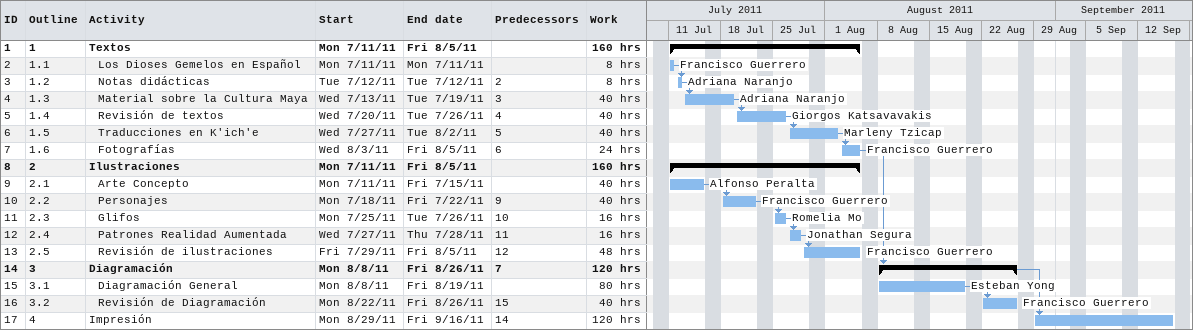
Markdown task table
| ID | WBS | Task | Start | Finish | Predecessors | Resources | Work (h) |
|---|---|---|---|---|---|---|---|
| 1 | 1 | **Textos** | 2011-07-11 | 2011-08-05 |  |  | 160 |
| 2 | 1.1 | Los Dioses Gemelos en Español | 2011-07-11 | 2011-07-11 |  | Francisco Guerrero | 8 |
| 3 | 1.2 | Notas didácticas | 2011-07-12 | 2011-07-12 | 2 | Adriana Naranjo | 8 |
| 4 | 1.3 | Material sobre la Cultura Maya | 2011-07-13 | 2011-07-19 | 3 | Adriana Naranjo | 40 |
| 5 | 1.4 | Revisión de textos | 2011-07-20 | 2011-07-26 | 4 | Giorgos Katsavavakis | 40 |
| 6 | 1.5 | Traducciones en K'ich'e | 2011-07-27 | 2011-08-02 | 5 | Marleny Tzicap | 40 |
| 7 | 1.6 | Fotografías | 2011-08-03 | 2011-08-05 | 6 | Francisco Guerrero | 24 |
| 8 | 2 | **Ilustraciones** | 2011-07-11 | 2011-08-05 |  |  | 160 |
| 9 | 2.1 | Arte Concepto | 2011-07-11 | 2011-07-15 |  | Alfonso Peralta | 40 |
| 10 | 2.2 | Personajes | 2011-07-18 | 2011-07-22 | 9 | Francisco Guerrero | 40 |
| 11 | 2.3 | Glifos | 2011-07-25 | 2011-07-26 | 10 | Romelia Mo | 16 |
| 12 | 2.4 | Patrones Realidad Aumentada | 2011-07-27 | 2011-07-28 | 11 | Jonathan Segura | 16 |
| 13 | 2.5 | Revisión de ilustraciones | 2011-07-29 | 2011-08-05 | 12 | Francisco Guerrero | 48 |
| 14 | 3 | **Diagramación** | 2011-08-08 | 2011-08-26 | 7 |  | 120 |
| 15 | 3.1 | Diagramación General | 2011-08-08 | 2011-08-19 |  | Esteban Yong | 80 |
| 16 | 3.2 | Revisión de Diagramación | 2011-08-22 | 2011-08-26 | 15 | Francisco Guerrero | 40 |
| 17 | 4 | Impresión | 2011-08-29 | 2011-09-16 | 14 |  | 120 |
